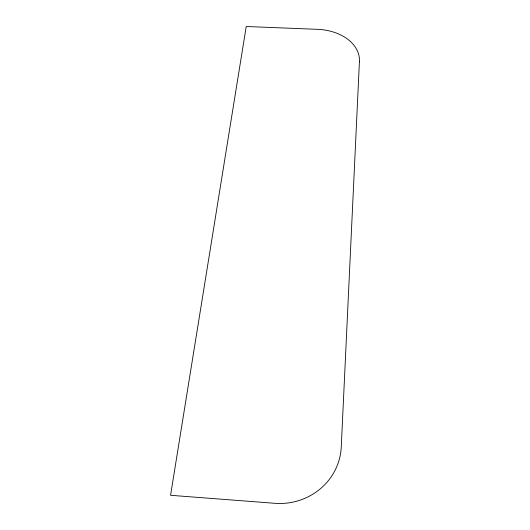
<?xml version="1.0" encoding="UTF-8"?>
<svg xmlns="http://www.w3.org/2000/svg" width="530" height="530" viewBox="0 0 530 530"><rect width="100%" height="100%" fill="white"/><g stroke="black" fill="none" stroke-linecap="round" stroke-linejoin="round"><path stroke-width="0.79" d="M359.439 61.294L341.247 447.148A60.897 58.3 -7.3 0 1 274.924 503.315L170.561 495.292L246.225 26.5L317.636 29.335A44.467 31.065 -0.2 0 1 359.439 61.294"/></g></svg>
